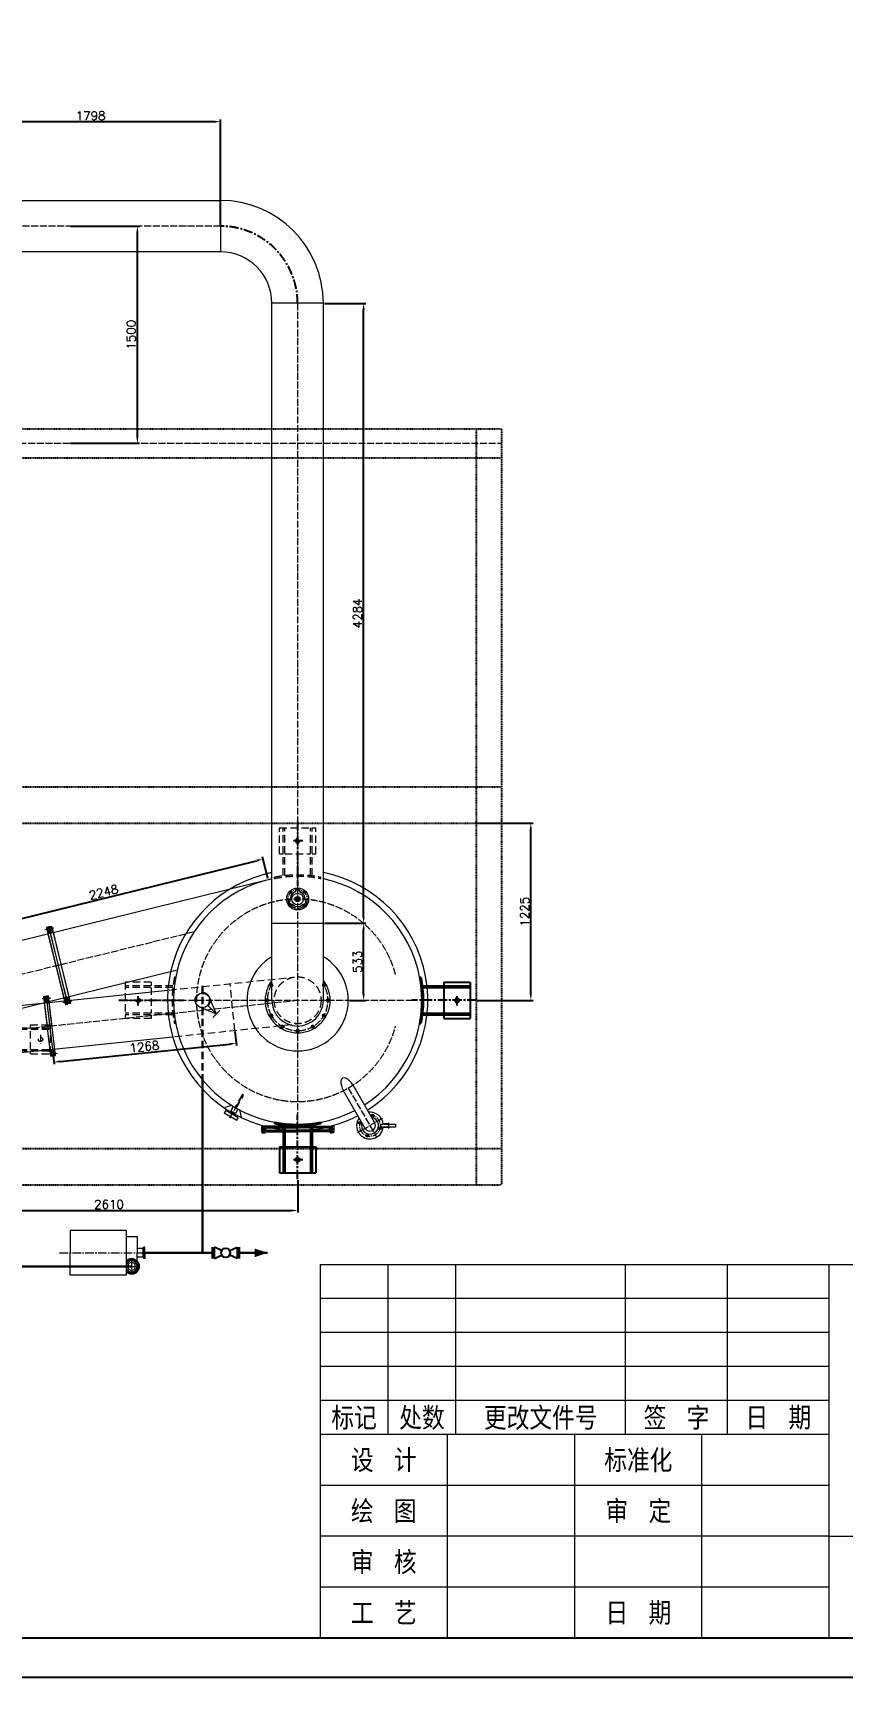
# Model space of a CAD drawing. Header units: millimetres. Extents: x 12181 to 44419, y -180123 to -157321.
# Drawn here: x 31601 to 37197, y -180123 to -168760 of the extents above; entities that cross this region are included whole.
import ezdxf
from ezdxf.enums import TextEntityAlignment as Align

# ---------------------------------------------------------------- set-up
doc = ezdxf.new("R2010")
doc.units = ezdxf.units.MM
doc.header["$LTSCALE"] = 2
doc.header["$MEASUREMENT"] = 0
for name, pattern in [('ACAD_ISO04W100', [30, 24, -3, 0, -3]), ('CENTER', [50.8, 31.75, -6.35, 6.35, -6.35]), ('CENTER2', [28.575, 19.05, -3.175, 3.175, -3.175]), ('DASHED', [0.75, 0.5, -0.25]), ('DASHEDX2', [38.1, 25.4, -12.7]), ('DIVIDE2', [15.875, 6.35, -3.175, 0, -3.175, 0, -3.175])]:
    doc.linetypes.add(name, pattern=pattern)
doc.layers.get('0').update_dxf_attribs({"lineweight": 20})
for name, color, linetype, lineweight in [('1', 1, 'Continuous', 9), ('中心线', 1, 'CENTER2', 13), ('中心线层', 1, 'ACAD_ISO04W100', 9), ('乙醇', 220, 'Continuous', 30), ('剖面线层', 4, 'Continuous', 9), ('尺寸线层', 3, 'Continuous', 13), ('工艺线', 4, 'Continuous', 30), ('文字及框细实线', 7, 'Continuous', 9), ('标注1', 7, 'Continuous', 5), ('标注数字', 3, 'Continuous', 15), ('细实线', 8, 'Continuous', 13), ('虚线', 142, 'DASHEDX2', 13)]:
    doc.layers.add(name, color=color, linetype=linetype, lineweight=lineweight)
for name, color, linetype in [('2', 2, 'DASHED'), ('3', 3, 'CENTER'), ('border', 2, 'Continuous'), ('center', 1, 'CENTER'), ('P-FITT', 7, 'Continuous'), ('PIPE1', 1, 'Continuous'), ('PIPING1', 7, 'Continuous'), ('TEXT', 7, 'Continuous'), ('平台', 252, 'DIVIDE2')]:
    doc.layers.add(name, color=color, linetype=linetype)
doc.layers.get('PIPING1').off()
doc.styles.add('HZ', font='txt.shx', dxfattribs={"bigfont": 'hztxt.shx'})
doc.styles.get("Standard").update_dxf_attribs({"font": 'txt.shx', "bigfont": 'hztxt.shx'})
doc.dimstyles.new('总装图', dxfattribs={"dimscale": 1.5, "dimtxt": 40, "dimasz": 30, "dimexe": 10, "dimexo": 5, "dimgap": 8, "dimtad": 1, "dimdec": 0, "dimtxsty": 'Standard', "dimcen": 2.5, "dimadec": 0, "dimazin": 0, "dimtfac": 1, "dimtdec": 0, "dimtmove": 0, "dimatfit": 3, "dimfxl": 1, "dimarcsym": 0})
pattern_1 = [(135, (1434.5051, 121861.4781), (-0.4419417382, -0.4419417382), []), (225, (1434.5051, 121861.4781), (0.4419417382, -0.4419417382), [])]

# ---------------------------------------------------------------- blocks, each defined once
blk = doc.blocks.new('A$C7E2A687A')
at = {"layer": '中心线层'}
blk.add_line((0, -100), (18900, -100), dxfattribs=at)
at = {"layer": '平台', "ltscale": 0.1}
for p, q in [((100, 0), (18900, 0)), ((18725, 0), (18725, -5225)), ((0, -200), (18900, -200)), ((0, -2475), (18900, -2475)), ((0, -2725), (18900, -2725)), ((0, -4975), (18900, -4975)), ((0, -5225), (18900, -5225))]:
    blk.add_line(p, q, dxfattribs=at)
at = {"layer": '平台', "ltscale": 0.05}
blk.add_line((18900, 0), (18900, -5225), dxfattribs=at)
blk = doc.blocks.new('*U1008')
at = {"layer": 'border', "color": 1, "linetype": 'Continuous'}
blk.add_lwpolyline([(0, 0), (1189, 0), (1189, 841), (0, 841)], close=True, dxfattribs=at)
at = {"layer": 'border', "color": 7, "linetype": 'Continuous'}
blk.add_lwpolyline([(25, 10), (1179, 10), (1179, 831), (25, 831)], close=True, dxfattribs=at)
blk = doc.blocks.new('A$C6A160DEB')
for p, q in [((75.5, 100), (325.5, 100)), ((75.5, 100), (75.5, 0)), ((325.5, 100), (325.5, 0)), ((-8, 25.2), (-4, 25.2)), ((-8, 0), (-8, 25.2)), ((-8, 0), (-8, -25.2)), ((-4, -25.2), (-4, 25.2)), ((0, 19), (-4, 25.2)), ((0, 19), (0, -19.1)), ((0, 19), (25.5, 19)), ((25.5, 73.2), (25.5, 0)), ((75.5, 73.2), (25.5, 73.2)), ((25.5, -73.2), (25.5, 0)), ((75.5, 0), (75.5, -60.5)), ((325.5, -100), (325.5, 0)), ((-8, -25.2), (-4, -25.2)), ((0, -19.1), (-4, -25.2)), ((0, -19.1), (25.5, -19.1)), ((28.9, -73.2), (25.5, -73.2)), ((75.5, -60.5), (75.5, -100)), ((75.5, -100), (325.5, -100))]:
    blk.add_line(p, q)
for radius in [25, 17.5]:
    blk.add_circle((50.5, -60.5), radius)
at = {"layer": '中心线'}
for p, q in [((371.7, 0), (-40.3, 0)), ((75.5, -60.5), (25.5, -60.5)), ((50.5, -35.5), (50.5, -85.5))]:
    blk.add_line(p, q, dxfattribs=at)
blk = doc.blocks.new('*D2198')
at = {"layer": 'Defpoints', "color": 0}
for p in [(31853, -170096), (31853, -171596), (32323, -171596)]:
    blk.add_point(p, dxfattribs=at)
at = {"layer": '尺寸线层', "color": 0, "lineweight": -2}
for p, q in [((31860, -170096), (32338, -170096)), ((32323, -170141), (32323, -171551)), ((31860, -171596), (32338, -171596))]:
    blk.add_line(p, q, dxfattribs=at)
at = {"layer": '尺寸线层', "color": 0}
for points in [[(32316, -170141), (32331, -170141), (32323, -170096)], [(32316, -171551), (32331, -171551), (32323, -171596)]]:
    blk.add_solid(points, dxfattribs=at)
at = {"layer": '尺寸线层', "color": 0, "insert": (32281, -170846), "char_height": 60, "attachment_point": 5, "rotation": 90}
blk.add_mtext('1500', dxfattribs=at)
blk = doc.blocks.new('A$C075C7496')
at = {"layer": 'center'}
for p, q in [((0, -378), (0, 68)), ((35, -244), (-35, -244))]:
    blk.add_line(p, q, dxfattribs=at)
at = {"layer": 'TEXT'}
for p, q in [((-160, 16), (-160, 6)), ((160, 16), (160, 6)), ((-100, -4), (-100, -334)), ((-100, -104), (-88, -104)), ((-88, -5), (-88, -334)), ((88, -5), (88, -334)), ((88, -104), (100, -104)), ((100, -4), (100, -334)), ((-125, -154), (-100, -154)), ((-125, -154), (-125, -334)), ((-88, -154), (88, -154)), ((100, -154), (125, -154)), ((125, -154), (125, -334)), ((-125, -334), (125, -334))]:
    blk.add_line(p, q, dxfattribs=at)
blk.add_circle((0, -244), 15, dxfattribs=at)
for radius, start, end in [(800, 258.463, 281.537), (810, 258.6074, 281.3926)]:
    blk.add_arc((0, 800), radius, start, end, dxfattribs=at)
blk = doc.blocks.new('ARRAY')
at = {"layer": 'PIPE1'}
blk.add_solid([(0, 0), (-1, -3), (1, -3)], dxfattribs=at)
blk = doc.blocks.new('ARRAYR')
at = {"layer": 'PIPING1', "rotation": 270}
blk.add_blockref('ARRAY', (0, 0), dxfattribs=at)
blk = doc.blocks.new('ARROWR')
at = {"layer": 'PIPING1'}
blk.add_blockref('ARRAYR', (0.12, -0.03), dxfattribs=at)
blk = doc.blocks.new('A$C418601B7')
at = {"layer": 'P-FITT', "color": 7}
for p, q in [((-2.35, 1), (-2.35, -1)), ((-2, 1), (-2, -1)), ((-0.69, 0.41), (-2, 1)), ((0.69, 0.41), (2, 1)), ((2, 1), (2, -1)), ((2.35, 1), (2.35, -1)), ((-2, -1), (-0.69, -0.41)), ((2, -1), (0.69, -0.41))]:
    blk.add_line(p, q, dxfattribs=at)
blk.add_circle((0, 0), 0.8, dxfattribs=at)
blk = doc.blocks.new('A$C082A5A86')
at = {"layer": '工艺线', "xscale": 40, "yscale": 40, "zscale": 40}
blk.add_blockref('A$C418601B7', (-94, 0), dxfattribs=at)
blk = doc.blocks.new('*U1981', base_point=(-71, 734))
at = {"color": 7}
for p, q in [((-71, 746), (-79, 746)), ((-79, 746), (-79, 744)), ((-79, 744), (-79, 724)), ((-71, 740), (-79, 740)), ((-71, 729), (-79, 729)), ((-79, 723), (-79, 724)), ((-71, 723), (-79, 723)), ((-71, 746), (-71, 723)), ((-71, 741), (-38, 741)), ((-71, 734), (-71, 734)), ((-71, 734), (-71, 734)), ((-71, 734), (-71, 734)), ((-71, 727), (-38, 727)), ((-56, 741), (-56, 727)), ((-38, 741), (-38, 727)), ((-38, 741), (-36, 739)), ((-36, 729), (-38, 727)), ((-36, 739), (-36, 729))]:
    blk.add_line(p, q, dxfattribs=at)
for centre, radius, start, end in [((-74, 743), 5.04, 154.3843, 214.3843), ((-61, 734), 18.8, 162.412, 197.588), ((-74, 726), 5.04, 145.6157, 205.6157)]:
    blk.add_arc(centre, radius, start, end, dxfattribs=at)
at = {"layer": '1', "color": 1}
for p, q in [((-56, 740), (-60, 741)), ((-56, 729), (-60, 727)), ((-56, 740), (-36, 740)), ((-56, 729), (-36, 729))]:
    blk.add_line(p, q, dxfattribs=at)
at = {"layer": '3', "color": 3, "ltscale": 2}
blk.add_line((-84, 734), (-31, 734), dxfattribs=at)
blk = doc.blocks.new('A$C649A0548')
at = {"layer": '细实线'}
h = blk.add_hatch(dxfattribs=at)
h.set_pattern_fill('ANSI37', color=256, scale=5, angle=90, style=0)
h.set_pattern_definition(pattern_1)
h.paths.add_polyline_path([(-200, -8), (-220, -8), (-220, -10.5), (-200, -10.5)])
h.paths.add_polyline_path([(220, -8), (200, -8), (200, -10.5), (220, -10.5)])
h = blk.add_hatch(dxfattribs=at)
h.set_pattern_fill('GRASS', color=256, scale=5, angle=90, style=0)
h.set_pattern_definition([(180, (1434.505, 121861.478), (-3.5355339, -3.5355339), [0.9375, -6.13356781]), (135, (1434.505, 121861.478), (-3.5355339, -3.5355339), [0.9375, -4.0625]), (225, (1434.505, 121861.478), (3.5355339, -3.5355339), [0.9375, -4.0625])])
h.paths.add_polyline_path([(0, -26.5), (0, -10.5), (-220, -10.5), (-220, -26.5)])
h.paths.add_polyline_path([(0, -10.5), (0, -26.5), (220, -26.5), (220, -10.5)])
h = blk.add_hatch(dxfattribs=at)
h.set_pattern_fill('ANSI37', color=256, scale=5, angle=90, style=0)
h.set_pattern_definition(pattern_1)
h.paths.add_polyline_path([(220, -26.5), (200, -26.5), (200, -29), (220, -29)])
h.paths.add_polyline_path([(-200, -26.5), (-220, -26.5), (-220, -29), (-200, -29)])
for p, q in [((0, 0), (-250, 0)), ((0, 0), (250, 0)), ((-250, 0), (-250, -18)), ((-250, -18), (-242, -18)), ((-250, -19), (-250, -37)), ((-250, -19), (-242, -19)), ((-250, -37), (-242, -37)), ((-241, -3), (-241, 0)), ((-229, -3), (-229, 0)), ((-228, -18), (-220, -18)), ((-228, -19), (-220, -19)), ((-228, -37), (0, -37)), ((-220, -29), (-220, -8)), ((-220, -8), (0, -8)), ((-220, -10.5), (0, -10.5)), ((-220, -26.5), (0, -26.5)), ((-220, -29), (0, -29)), ((-210, 0), (-210, -4)), ((-210, -4), (0, -4)), ((-206, -37), (-200, -31)), ((-200, -8), (-200, -4)), ((-200, -10.5), (-200, -8)), ((-200, -29), (-200, -26.5)), ((-200, -29), (-200, -31)), ((-200, -31), (0, -31)), ((210, -4), (0, -4)), ((220, -8), (0, -8)), ((220, -8), (0, -8)), ((220, -10.5), (0, -10.5)), ((220, -10.5), (0, -10.5)), ((220, -26.5), (0, -26.5)), ((220, -26.5), (0, -26.5)), ((220, -29), (0, -29)), ((220, -29), (0, -29)), ((200, -31), (0, -31)), ((228, -37), (0, -37)), ((200, -8), (200, -4)), ((200, -10.5), (200, -8)), ((200, -29), (200, -26.5)), ((200, -29), (200, -31)), ((206, -37), (200, -31)), ((210, 0), (210, -4)), ((220, -29), (220, -8)), ((228, -18), (220, -18)), ((228, -19), (220, -19)), ((229, -3), (229, 0)), ((241, -3), (241, 0)), ((250, -18), (242, -18)), ((250, -19), (242, -19)), ((250, -37), (242, -37)), ((250, 0), (250, -18)), ((250, -19), (250, -37))]:
    blk.add_line(p, q)
at = {"layer": '中心线层'}
blk.add_line((0, 10), (0, -43.6), dxfattribs=at)
at = {"layer": '细实线'}
for p, q in [((-242, -4), (-242, 0)), ((-228, -18), (-228, 0)), ((228, -18), (228, 0)), ((242, -4), (242, 0))]:
    blk.add_line(p, q, dxfattribs=at)
at = {"rotation": 90}
blk.add_blockref('*U1981', (-235, -37), dxfattribs=at)
at = {"xscale": -1, "rotation": 270}
blk.add_blockref('*U1981', (235, -37), dxfattribs=at)
blk = doc.blocks.new('*D2159')
at = {"layer": 'Defpoints', "color": 0}
for p in [(34668, -174221), (35044, -174221), (34667, -175446)]:
    blk.add_point(p, dxfattribs=at)
at = {"layer": '尺寸线层', "color": 0, "lineweight": -2}
for p, q in [((34675, -174221), (35059, -174221)), ((35044, -175401), (35044, -174266)), ((34674, -175446), (35059, -175446))]:
    blk.add_line(p, q, dxfattribs=at)
at = {"layer": '尺寸线层', "color": 0}
for points in [[(35036, -174266), (35051, -174266), (35044, -174221)], [(35036, -175401), (35051, -175401), (35044, -175446)]]:
    blk.add_solid(points, dxfattribs=at)
at = {"layer": '尺寸线层', "color": 0, "insert": (35002, -174833), "char_height": 60, "attachment_point": 5, "rotation": 90}
blk.add_mtext('1225', dxfattribs=at)
blk = doc.blocks.new('A$C518B66CE')
at = {"layer": '标注1', "lineweight": 5}
for p, q in [((0, 200), (-70, 28)), ((-52, 200), (52, 200)), ((0, 75), (0, 200)), ((0, 200), (70, 28))]:
    blk.add_line(p, q, dxfattribs=at)
blk.add_circle((0, 0), 75, dxfattribs=at)
blk = doc.blocks.new('*U1886', base_point=(600, 295))
at = {"color": 7}
for p, q in [((591, 300), (600, 305)), ((591, 300), (591, 290)), ((591, 290), (600, 285)), ((609, 300), (600, 305)), ((609, 290), (600, 285)), ((609, 300), (609, 290))]:
    blk.add_line(p, q, dxfattribs=at)
blk.add_circle((600, 295), 9, dxfattribs=at)
at = {"layer": '3', "color": 3}
for p, q in [((588, 295), (612, 295)), ((600, 308), (600, 282))]:
    blk.add_line(p, q, dxfattribs=at)
blk = doc.blocks.new('*U247')
at = {"color": 3, "linetype": 'CENTER'}
for p, q in [((2576, -1684), (2560, -1684)), ((2568, -1676), (2568, -1692))]:
    blk.add_line(p, q, dxfattribs=at)
at = {"color": 7, "linetype": 'Continuous'}
blk.add_lwpolyline([(2566, -1681), (2565, -1684), (2566, -1687), (2570, -1687), (2571, -1684), (2570, -1681)], close=True, dxfattribs=at)
for radius in [6.5, 3.46]:
    blk.add_circle((2568, -1684), radius, dxfattribs=at)
blk = doc.blocks.new('Hex Head Screw - 10 mm top')
at = {"color": 0, "linetype": 'Continuous'}
for p, q in [((-8, 5), (0, 9)), ((-8, -5), (-8, 5)), ((8, 5), (0, 9)), ((8, -5), (8, 5)), ((-8, -5), (0, -9)), ((8, -5), (0, -9))]:
    blk.add_line(p, q, dxfattribs=at)
blk.add_circle((0, 0), 7.87, dxfattribs=at)
blk = doc.blocks.new('A$C76B82D14')
at = {"linetype": 'Continuous'}
for p, q in [((-11, 57), (-8, 68)), ((11, 57), (8, 68)), ((-55, -19), (-63, -28)), ((-44, -38), (-55, -41)), ((44, -38), (55, -41)), ((55, -19), (63, -28))]:
    blk.add_line(p, q, dxfattribs=at)
for radius in [75.5, 40, 17.5, 11.5]:
    blk.add_circle((0, 0), radius, dxfattribs=at)
for centre, radius, start, end in [((0, 0), 51.5, 112.1885, 187.8115), ((-25, 62), 15, 292.1885, 343.5449), ((0, 66), 8, 19.2345, 160.7655), ((25, 62), 15, 196.4551, 247.8115), ((0, 0), 51.5, 352.1885, 67.8115), ((-57, -33), 8, 139.2345, 280.7655), ((-66, -9), 15, 316.4551, 7.8115), ((-41, -53), 15, 52.1885, 103.5449), ((0, 0), 51.5, 232.1885, 307.8115), ((41, -53), 15, 76.4551, 127.8115), ((66, -9), 15, 172.1885, 223.5449), ((57, -33), 8, 259.2345, 40.7655)]:
    blk.add_arc(centre, radius, start, end, dxfattribs=at)
at = {"layer": '中心线'}
blk.add_circle((0, 0), 65, dxfattribs=at)
at = {"linetype": 'CENTER'}
for p, rotation in [((579, -2961), 135.0000000002948), ((-2961, -579), 44.99999999970522), ((2961, 579), 224.9999999997052), ((-579, 2961), 315.0000000002948)]:
    blk.add_blockref('*U247', p, dxfattribs=dict(at, rotation=rotation))
at = {"yscale": 0.5999999999985448, "zscale": 0.6}
for p, xscale, rotation in [((0, 65), 0.5999999999985448, 90), ((-56, -33), 0.6000000000028435, 210.0000000001642), ((56, -33), 0.6000000000028435, 329.9999999998359)]:
    blk.add_blockref('Hex Head Screw - 10 mm top', p, dxfattribs=dict(at, xscale=xscale, rotation=rotation))
blk = doc.blocks.new('A$C78213219')
at = {"layer": 'center'}
for p, q in [((-260, 35), (-260, -35)), ((-126, 0), (-572, 0))]:
    blk.add_line(p, q, dxfattribs=at)
at = {"layer": '虚线'}
for p, q in [((-520, 160), (-510, 160)), ((-350, 125), (-170, 125)), ((-350, 100), (-350, 125)), ((-170, -125), (-170, 125)), ((-500, 100), (-170, 100)), ((-499, 88), (-170, 88)), ((-400, 88), (-400, 100)), ((-350, -88), (-350, 88)), ((-500, -100), (-170, -100)), ((-499, -88), (-170, -88)), ((-400, -100), (-400, -88)), ((-350, -125), (-350, -100)), ((-520, -160), (-510, -160)), ((-350, -125), (-170, -125))]:
    blk.add_line(p, q, dxfattribs=at)
blk.add_circle((-260, 0), 15, dxfattribs=at)
for radius, start, end in [(800, 348.463, 11.537), (810, 348.6074, 11.3926)]:
    blk.add_arc((-1304, 0), radius, start, end, dxfattribs=at)
blk = doc.blocks.new('A$C490534ED')
at = {"layer": 'center'}
for p, q in [((-118, -35), (-118, 35)), ((-252, 0), (194, 0))]:
    blk.add_line(p, q, dxfattribs=at)
at = {"layer": '虚线'}
for p, q in [((-28, 125), (-208, 125)), ((-208, 125), (-208, -125)), ((-28, 125), (-28, 100)), ((142, 160), (132, 160)), ((122, 100), (-208, 100)), ((121, 88), (-208, 88)), ((-28, 88), (-28, -88)), ((22, 100), (22, 88)), ((121, -88), (-208, -88)), ((122, -100), (-208, -100)), ((-28, -100), (-28, -125)), ((22, -88), (22, -100)), ((-28, -125), (-208, -125)), ((142, -160), (132, -160))]:
    blk.add_line(p, q, dxfattribs=at)
blk.add_circle((-118, 0), 15, dxfattribs=at)
for radius, start, end in [(810, 168.6074, 191.3926), (800, 168.463, 191.537)]:
    blk.add_arc((926, 0), radius, start, end, dxfattribs=at)
blk = doc.blocks.new('*U1818', base_point=(460, 420))
at = {"color": 7}
for p, q in [((815.2, 1130.8), (815.2, 775.2)), ((104.4, 420), (460, 420))]:
    blk.add_line(p, q, dxfattribs=at)
for radius in [710.8, 355.2]:
    blk.add_arc((815.2, 420), radius, 90, 180, dxfattribs=at)
at = {"layer": '3', "color": 3}
blk.add_arc((815.2, 420), 533, 90, 180, dxfattribs=at)
blk = doc.blocks.new('A$C54754582')
at = {"layer": '剖面线层'}
h = blk.add_hatch(dxfattribs=at)
h.set_pattern_fill('ANSI31', color=256, scale=2, style=0)
h.set_pattern_definition([(45, (-468.4355, -341.444), (-4.49013, 4.49013), [])])
h.paths.add_polyline_path([(237, 16), (236, 18), (230, 18), (230, 0), (253, 0), (253, 16), (251, 18), (247, 18), (246, 18), (244, 16), (242, 18), (238, 18)])
h.paths.add_polyline_path([(275, 16), (267, 16), (267, 0), (275, 0)])
h.paths.add_polyline_path([(-237, 16), (-238, 18), (-243, 18), (-244, 16), (-246, 18), (-251, 18), (-253, 16), (-253, 0), (-230, 0), (-230, 18), (-234, 18), (-236, 18)])
h.paths.add_polyline_path([(-267, 16), (-275, 16), (-275, 0), (-267, 0)])
for p, q in [((-260, 0), (260, 0)), ((-253, 16), (-251, 18)), ((-246, 18), (-244, 18)), ((-246, 18), (-244, 16)), ((-244, 18), (-243, 18)), ((-244, 16), (-243, 18)), ((-238, 18), (-237, 18)), ((-238, 18), (-237, 16)), ((-237, 18), (-236, 18)), ((-237, 16), (-236, 18)), ((247, 18), (-234, 18)), ((237, 18), (236, 18)), ((237, 16), (236, 18)), ((238, 18), (237, 18)), ((238, 18), (237, 16)), ((244, 18), (242, 18)), ((244, 16), (242, 18)), ((246, 18), (244, 18)), ((246, 18), (244, 16)), ((251, 18), (247, 18)), ((253, 16), (251, 18))]:
    blk.add_line(p, q)
for points in [[(-253, 16), (-275, 16), (-275, 0), (275, 0), (275, 16), (253, 16)], [(-230, 18), (-251, 18)], [(247, 18), (251, 18)]]:
    blk.add_lwpolyline(points)
for points in [[(-267, 0), (-253, 0), (-253, 16), (-267, 16)], [(-230, 0), (230, 0), (230, 18), (-230, 18)], [(267, 0), (253, 0), (253, 16), (267, 16)]]:
    blk.add_lwpolyline(points, close=True)
at = {"layer": '中心线层'}
for p, q in [((-260, 26), (-260, -14)), ((0, 26), (0, -14)), ((260, 26), (260, -14))]:
    blk.add_line(p, q, dxfattribs=at)
blk = doc.blocks.new('A$C3CD03B63')
at = {"layer": '剖面线层'}
h = blk.add_hatch(dxfattribs=at)
h.set_pattern_fill('ANSI31', color=256, style=0)
h.set_pattern_definition([(45, (-435.009, -393.5445), (-2.245064, 2.245064), [])])
h.paths.add_polyline_path([(-200, -2), (-208, -2), (-208, -16), (-200, -16)])
h.paths.add_polyline_path([(-165, 0), (-172, 0), (-173, -2), (-175, 0), (-178, 0), (-180, -2), (-181, 0), (-184, 0), (-186, -2), (-186, -16), (-165, -16)])
h.paths.add_polyline_path([(186, -2), (184, 0), (181, 0), (180, -2), (178, 0), (175, 0), (173, -2), (172, 0), (165, 0), (165, -16), (186, -16)])
h.paths.add_polyline_path([(208, -2), (200, -2), (200, -16), (208, -16)])
for p, q in [((-184, 0), (184, 0)), ((-208, -16), (-208, -2)), ((-208, -2), (-186, -2)), ((208, -16), (-208, -16)), ((0, -16), (-190, -16)), ((-186, -2), (-184, 0)), ((-181, 0), (-180, 0)), ((-181, 0), (-180, -2)), ((-180, 0), (-178, 0)), ((-180, -2), (-178, 0)), ((-175, 0), (-173, 0)), ((-175, 0), (-173, -2)), ((-173, 0), (-172, 0)), ((-173, -2), (-172, 0)), ((-165, 0), (-165, -16)), ((0, -16), (-162, -16)), ((165, 0), (165, -16)), ((173, 0), (172, 0)), ((173, -2), (172, 0)), ((175, 0), (173, 0)), ((175, 0), (173, -2)), ((180, 0), (178, 0)), ((180, -2), (178, 0)), ((181, 0), (180, 0)), ((181, 0), (180, -2)), ((186, -2), (184, 0)), ((208, -2), (186, -2)), ((208, -16), (208, -2))]:
    blk.add_line(p, q)
for points in [[(-200, -16), (-186, -16), (-186, -2), (-200, -2)], [(200, -16), (186, -16), (186, -2), (200, -2)]]:
    blk.add_lwpolyline(points, close=True)
at = {"layer": '中心线层'}
for p, q in [((-192, 10), (-192, -30)), ((0, 9), (0, -31)), ((192, 10), (192, -30))]:
    blk.add_line(p, q, dxfattribs=at)
blk = doc.blocks.new('*D2320')
at = {"layer": 'Defpoints', "color": 0}
for p in [(30822, -176471), (33432, -176682), (33432, -176898)]:
    blk.add_point(p, dxfattribs=at)
at = {"layer": '尺寸线层', "color": 0, "lineweight": -2}
for p, q in [((30822, -176478), (30822, -176913)), ((33432, -176689), (33432, -176913)), ((30867, -176898), (33387, -176898))]:
    blk.add_line(p, q, dxfattribs=at)
at = {"layer": '尺寸线层', "color": 0}
for points in [[(30867, -176891), (30867, -176906), (30822, -176898)], [(33387, -176891), (33387, -176906), (33432, -176898)]]:
    blk.add_solid(points, dxfattribs=at)
at = {"layer": '尺寸线层', "color": 0, "insert": (32127, -176856), "char_height": 60, "attachment_point": 5}
blk.add_mtext('2610', dxfattribs=at)
blk = doc.blocks.new('*D2328')
at = {"layer": 'Defpoints', "color": 0}
for p in [(33192, -174470), (33227, -174612), (31043, -175149)]:
    blk.add_point(p, dxfattribs=at)
at = {"layer": '尺寸线层', "color": 0, "lineweight": -2}
for p, q in [((31052, -174996), (33148, -174481)), ((33225, -174605), (33188, -174455)), ((31042, -175142), (31005, -174992))]:
    blk.add_line(p, q, dxfattribs=at)
at = {"layer": '尺寸线层', "color": 0}
for points in [[(33146, -174473), (33150, -174488), (33192, -174470)], [(31050, -174989), (31054, -175004), (31008, -175007)]]:
    blk.add_solid(points, dxfattribs=at)
at = {"layer": '尺寸线层', "color": 0, "insert": (32090, -174698), "char_height": 60, "attachment_point": 5, "rotation": 13.8195}
blk.add_mtext('2248', dxfattribs=at)
blk = doc.blocks.new('*D2329')
at = {"layer": 'Defpoints', "color": 0}
for p in [(33609, -174913), (33888, -174913), (33782, -175446)]:
    blk.add_point(p, dxfattribs=at)
at = {"layer": '尺寸线层', "color": 0, "lineweight": -2}
for p, q in [((33617, -174913), (33903, -174913)), ((33888, -175401), (33888, -174958)), ((33789, -175446), (33903, -175446))]:
    blk.add_line(p, q, dxfattribs=at)
at = {"layer": '尺寸线层', "color": 0}
for points in [[(33880, -174958), (33895, -174958), (33888, -174913)], [(33880, -175401), (33895, -175401), (33888, -175446)]]:
    blk.add_solid(points, dxfattribs=at)
at = {"layer": '尺寸线层', "color": 0, "insert": (33846, -175179), "char_height": 60, "attachment_point": 5, "rotation": 90}
blk.add_mtext('533', dxfattribs=at)
blk = doc.blocks.new('*D2330')
at = {"layer": 'Defpoints', "color": 0}
for p in [(33609, -170629), (33888, -170629), (33609, -174913)]:
    blk.add_point(p, dxfattribs=at)
at = {"layer": '尺寸线层', "color": 0, "lineweight": -2}
for p, q in [((33617, -170629), (33903, -170629)), ((33888, -174868), (33888, -170674)), ((33617, -174913), (33903, -174913))]:
    blk.add_line(p, q, dxfattribs=at)
at = {"layer": '尺寸线层', "color": 0}
for points in [[(33880, -170674), (33895, -170674), (33888, -170629)], [(33880, -174868), (33895, -174868), (33888, -174913)]]:
    blk.add_solid(points, dxfattribs=at)
at = {"layer": '尺寸线层', "color": 0, "insert": (33846, -172771), "char_height": 60, "attachment_point": 5, "rotation": 90}
blk.add_mtext('4284', dxfattribs=at)
blk = doc.blocks.new('*D2331')
at = {"layer": 'Defpoints', "color": 0}
for p in [(31101, -169374), (31101, -170096), (32899, -170096)]:
    blk.add_point(p, dxfattribs=at)
at = {"layer": '尺寸线层', "color": 0, "lineweight": -2}
for p, q in [((31101, -170088), (31101, -169359)), ((32854, -169374), (31146, -169374)), ((32899, -170088), (32899, -169359))]:
    blk.add_line(p, q, dxfattribs=at)
at = {"layer": '尺寸线层', "color": 0}
for points in [[(31146, -169366), (31146, -169381), (31101, -169374)], [(32854, -169366), (32854, -169381), (32899, -169374)]]:
    blk.add_solid(points, dxfattribs=at)
at = {"layer": '尺寸线层', "color": 0, "insert": (32000, -169332), "char_height": 60, "attachment_point": 5}
blk.add_mtext('1798', dxfattribs=at)
blk = doc.blocks.new('*D2344')
at = {"layer": 'Defpoints', "color": 0}
for p in [(32998, -175653), (31736, -175784), (33007, -175743)]:
    blk.add_point(p, dxfattribs=at)
at = {"layer": '尺寸线层', "color": 0, "lineweight": -2}
for p, q in [((32998, -175661), (33008, -175758)), ((31737, -175791), (31747, -175888)), ((31790, -175869), (32962, -175748))]:
    blk.add_line(p, q, dxfattribs=at)
at = {"layer": '尺寸线层', "color": 0}
for points in [[(32961, -175740), (32963, -175755), (33007, -175743)], [(31789, -175861), (31791, -175876), (31745, -175873)]]:
    blk.add_solid(points, dxfattribs=at)
at = {"layer": '尺寸线层', "color": 0, "insert": (32372, -175766), "char_height": 60, "attachment_point": 5, "rotation": 5.9061}
blk.add_mtext('1268', dxfattribs=at)
blk = doc.blocks.new('A$C34DC4A04')
at = {"layer": '中心线层'}
blk.add_line((-832, -31), (-832, 31), dxfattribs=at)
at = {"layer": '虚线'}
for p, q in [((-598, 125), (-606, 125)), ((-902, 100), (-902, -100)), ((-762, 100), (-902, 100)), ((-612, 80), (-902, 80)), ((-613, 70), (-902, 70)), ((-762, 100), (-762, 80)), ((-762, 70), (-762, -70)), ((-712, 80), (-712, 70)), ((-613, -70), (-902, -70)), ((-612, -80), (-902, -80)), ((-762, -100), (-902, -100)), ((-762, -80), (-762, -100)), ((-712, -70), (-712, -80)), ((-598, -125), (-606, -125))]:
    blk.add_line(p, q, dxfattribs=at)
blk.add_circle((-832, 0), 15, dxfattribs=at)
for centre, radius, start, end in [((171, 0), 787, 170.8629, 189.1371), ((166, 0), 774, 170.7016, 189.2984)]:
    blk.add_arc(centre, radius, start, end, dxfattribs=at)

msp = doc.modelspace()

# ---------------------------------------------------------------- linework, layer by layer
for p, q in [((30542.5, -169917.8), (32898.5, -169917.8)), ((32898.5, -170273.4), (30542.5, -170273.4)), ((33253.7, -175445.6), (33253.7, -170628.6)), ((33609.3, -175445.6), (33609.3, -170628.6)), ((33226.6, -174612.4), (31043.3, -175149.5)), ((33253.7, -174912.6), (33609.3, -174912.6)), ((32599.2, -175237.4), (31401.2, -175532.1)), ((31441.3, -175488.7), (32534.2, -175375.6)), ((31474.6, -175810.8), (32567.6, -175697.8)), ((33898.6, -176330.6), (33749.5, -176072.4)), ((33964.5, -176292.6), (33814.4, -176032.8)), ((32934.2, -176206.9), (32924.2, -176224.3)), ((32924.2, -176224.3), (33010.8, -176274.3)), ((33020.8, -176256.9), (32934.2, -176206.9)), ((33010.8, -176274.3), (33020.8, -176256.9)), ((34009, -176321.6), (34009, -176301.6)), ((34009, -176301.6), (34109, -176301.6)), ((34109, -176321.6), (34009, -176321.6)), ((34059, -176298.9), (34023.1, -176298.9)), ((34059, -176324.3), (34023.1, -176324.3)), ((34109, -176301.6), (34109, -176321.6)), ((33587.2, -177270.7), (33587.2, -179852.1))]:
    msp.add_line(p, q)
for centre in [(33950.3, -176241.6), (33861.5, -176292.8), (34001.6, -176330.4), (33912.8, -176381.6)]:
    msp.add_circle(centre, 9)
for centre, radius, start, end in [((33431.5, -175445.6), 900, 101.39405, 297.58013), ((33431.5, -175445.6), 900, 302.42221, 78.60595), ((33431.5, -175445.6), 350, 120.5307, 59.4693), ((33431.5, -175445.6), 225, 142.21602, 37.78398), ((33431.5, -175445.6), 177.8, 180, 0), ((33931.5, -176311.6), 92.5, 6.20627, 95.70884), ((33931.5, -176311.6), 92.5, 144.25578, 353.79373), ((33931.5, -176311.6), 59, 160.09582, 79.83145), ((33931.5, -176311.6), 38.1, 206.6973, 30.00757), ((34059, -176311.6), 12.7, 51.94334, 128.05666), ((34059, -176311.6), 12.7, 231.94334, 308.05666)]:
    msp.add_arc(centre, radius, start, end)
at = {"color": 0}
for start, end in [(101.95984, 297.46159), (302.54049, 78.04016)]:
    msp.add_arc((33431.5, -175445.6), 858, start, end, dxfattribs=at)
msp.add_ellipse((33781.5, -176051.8), major_axis=(-39.1, 67.7), ratio=0.485922, start_param=4.6892045, end_param=7.8770377)
at = {"layer": '中心线'}
for p, q in [((32962.9, -176257.2), (33056.7, -176094.8)), ((34017.2, -176262.1), (33846, -176361)), ((34059, -176293.5), (34059, -176331))]:
    msp.add_line(p, q, dxfattribs=at)
msp.add_arc((33931.5, -176311.6), 72.5, 151.61023, 88.33866, dxfattribs=at)
at = {"layer": '中心线层'}
for p, q in [((32898.5, -170095.6), (29431.1, -170095.6)), ((33431.5, -170628.6), (33431.5, -176370)), ((32715, -174973.6), (31287.3, -175324.8)), ((30821.5, -175715.6), (33443.6, -175444.3)), ((32195.3, -175445.6), (34221.1, -175445.6)), ((33431.5, -175646.6), (33431.5, -175645.1)), ((33781.5, -176051.8), (33977.8, -176391.7))]:
    msp.add_line(p, q, dxfattribs=at)
for radius, start, end in [(700, 14.71434, 345.28566), (210, 147.86383, 266.74323), (210, 272.7975, 32.13617)]:
    msp.add_arc((33431.5, -175445.6), radius, start, end, dxfattribs=at)
at = {"layer": '工艺线', "linetype": 'DASHEDX2'}
msp.add_line((32774.5, -175345.6), (32774.5, -175960.7), dxfattribs=at)
at = {"layer": '工艺线'}
for p, q in [((32774.5, -175960.7), (32774.5, -177190.8)), ((32374.5, -177190.8), (32840.3, -177190.8)), ((33027.9, -177190.8), (33223.5, -177190.8)), ((32283.9, -177284.7), (24871.5, -177284.7))]:
    msp.add_line(p, q, dxfattribs=at)
at = {"layer": '工艺线', "linetype": 'DASHEDX2'}
msp.add_arc((32774.5, -175445.6), 50, 317.36184, 223.98316, dxfattribs=at)
at = {"layer": '工艺线'}
msp.add_arc((32283.9, -177284.7), 50, 227.36184, 133.98316, dxfattribs=at)
at = {"layer": '文字及框细实线'}
for p, q in [((33587.2, -177270.7), (44147.6, -177270.7)), ((34056.5, -178444.1), (34056.5, -177270.7)), ((34525.9, -178444.1), (34525.9, -177270.7)), ((35699.2, -178444.1), (35699.2, -177270.7)), ((36403.3, -178444.1), (36403.3, -177270.7)), ((37107.3, -179852.1), (37107.3, -177270.7)), ((33587.2, -177505.4), (37107.3, -177505.4)), ((33587.2, -177740), (37107.3, -177740)), ((33587.2, -177974.7), (37107.3, -177974.7)), ((33587.2, -178209.4), (37107.3, -178209.4)), ((33587.2, -178444.1), (37107.3, -178444.1)), ((34467.2, -179852.1), (34467.2, -178444.1)), ((35347.2, -179852.1), (35347.2, -178444.1)), ((36227.3, -179852.1), (36227.3, -178444.1)), ((33587.2, -178796.1), (37107.3, -178796.1)), ((37107.3, -179148.1), (33587.2, -179148.1)), ((37107.3, -179148.1), (44147.6, -179148.1)), ((33587.2, -179500.1), (37107.3, -179500.1))]:
    msp.add_line(p, q, dxfattribs=at)
at = {"layer": '虚线'}
for p, q in [((32543.1, -175374.7), (33410.9, -175284.9)), ((32997.6, -175653.3), (32964.3, -175331.1)), ((32582.4, -175696.2), (33444.2, -175607.1)), ((33048.2, -176099.5), (32998.2, -176186.1)), ((33006.9, -176191.1), (33056.9, -176104.5)), ((33056.9, -176104.5), (33048.2, -176099.5)), ((32976.5, -176173.6), (32922.8, -176188)), ((32955.9, -176219.4), (32959.7, -176212.9)), ((32959.7, -176212.9), (33003, -176237.9)), ((32986.5, -176179.4), (32969, -176209.7)), ((32969, -176209.7), (32985, -176218.9)), ((32969.6, -176218.6), (32973.3, -176212.2)), ((33001, -176228.2), (32985, -176218.9)), ((32986.5, -176179.4), (33002.5, -176188.6)), ((32996.7, -176225.7), (32993, -176232.1)), ((33003, -176237.9), (32999.2, -176244.4)), ((33018.5, -176197.9), (33001, -176228.2)), ((33018.5, -176197.9), (33002.5, -176188.6)), ((33028.5, -176203.6), (33042.9, -176257.4))]:
    msp.add_line(p, q, dxfattribs=at)
msp.add_circle((33431.5, -175445.6), 162, dxfattribs=at)

# ---------------------------------------------------------------- block references
for name, p, rotation in [('*U1818', (32898.5, -170273.4), 270), ('A$C54754582', (31760.1, -175208.5), 283.8194863823585), ('*U1886', (33249.7, -175340.6), 329.9999999999999), ('*U1886', (33613.4, -175340.6), 210), ('A$C3CD03B63', (31716.8, -175623.2), 276.8015678556608), ('*U1886', (33641.5, -175445.6), 180), ('*U1886', (33249.7, -175550.6), 30.00000000000006), ('*U1886', (33613.4, -175550.6), 150), ('A$C34DC4A04', (30821.5, -175715.6), 179.9999999991497), ('*U1886', (33326.5, -175627.4), 60.00000000000002), ('*U1886', (33431.5, -175655.6), 90), ('*U1886', (33536.5, -175627.4), 120)]:
    msp.add_blockref(name, p, dxfattribs=dict(rotation=rotation))
for name, p in [('A$C7E2A687A', (15941.5, -171495.6)), ('A$C490534ED', (32447.5, -175445.6)), ('*U1886', (33221.6, -175445.6)), ('A$C649A0548', (33431.5, -176316.7)), ('A$C082A5A86', (33027.9, -177190.8))]:
    msp.add_blockref(name, p)
at = {"xscale": -1}
for name, p, rotation in [('A$C78213219', (33431.5, -174083.6), 270.0000000000001), ('A$C54754582', (31795.1, -175199.9), 103.8194863823585), ('A$C3CD03B63', (31716.8, -175623.2), 96.8015678556607)]:
    msp.add_blockref(name, p, dxfattribs=dict(at, rotation=rotation))
at = {"color": 0, "xscale": -1, "rotation": 90}
msp.add_blockref('A$C075C7496', (34289.5, -175445.6), dxfattribs=at)
at = {"color": 0}
msp.add_blockref('A$C075C7496', (33431.5, -176303.6), dxfattribs=at)
at = {"xscale": -1.550107325764091, "yscale": 1.550107325764091, "zscale": 1.550107325764091}
msp.add_blockref('A$C6A160DEB', (32362.1, -177190.8), dxfattribs=at)
at = {"layer": '2', "xscale": 30.00000000007906, "yscale": 30, "zscale": 30, "rotation": 0.003499529910407773}
msp.add_blockref('ARROWR', (33219.9, -177190.1), dxfattribs=at)
at = {"layer": 'border', "color": 7, "linetype": 'Continuous', "xscale": 27.11348640001277, "yscale": 27.11348640001277, "zscale": 27.1134864}
msp.add_blockref('*U1008', (12180.8, -180123.3), dxfattribs=at)
at = {"layer": '乙醇', "xscale": 0.6733333333395422, "yscale": 0.6733333333395422, "zscale": 0.6733333333333333, "rotation": 225}
msp.add_blockref('A$C518B66CE', (32774.5, -175445.6), dxfattribs=at)
at = {"layer": '虚线'}
msp.add_blockref('A$C76B82D14', (33431.5, -174745.6), dxfattribs=at)

# ---------------------------------------------------------------- texts
at = {"layer": '标注数字', "style": 'HZ'}
for s, p in [('标记', (33821.8, -178326.7)), ('处数', (34291.2, -178326.7)), ('更改文件号', (35112.6, -178326.7)), ('签 字', (36051.3, -178326.7)), ('日 期', (36755.3, -178326.7)), ('设 计', (34027.2, -178620.1)), ('标准化', (35787.3, -178620.1)), ('绘 图', (34027.2, -178972.1)), ('审 定', (35787.3, -178972.1)), ('审 核', (34027.2, -179324.1)), ('工 艺', (34027.2, -179676.1)), ('日 期', (35787.3, -179676.1))]:
    msp.add_text(s, height=157.12, dxfattribs=at).set_placement(p, align=Align.MIDDLE)

# ---------------------------------------------------------------- dimensions: what is measured, and where the dimension line sits
at = {"layer": '尺寸线层'}
for base, p1, p2, picture, middle in [((31100.5, -169373.9), (32898.5, -170095.6), (31100.5, -170095.6), '*D2331', (31999.5, -169331.9)), ((33431.5, -176898.4), (30821.5, -176470.6), (33431.5, -176681.8), '*D2320', (32126.5, -176856.4))]:
    dim = msp.add_linear_dim(base=base, p1=p1, p2=p2, dimstyle='总装图', override={"dimcen": 0, "dimtofl": 0}, dxfattribs=at)
    dim.commit()
    dim.dimension.update_dxf_attribs({"geometry": picture, "text_midpoint": middle})
for base, p1, p2, override, picture, middle in [((32323.2, -171595.6), (31852.6, -170095.6), (31852.6, -171595.6), {"dimcen": 0, "dimtofl": 0}, '*D2198', (32281.2, -170845.6)), ((33887.5, -170628.6), (33609.3, -174912.6), (33609.3, -170628.6), {"dimcen": 0, "dimtofl": 0, "dimtmove": 1}, '*D2330', (33845.5, -172770.6)), ((35043.6, -174220.6), (34666.5, -175445.6), (34667.8, -174220.6), {"dimcen": 0, "dimtofl": 0}, '*D2159', (35001.6, -174833.1)), ((33887.5, -174912.6), (33781.5, -175445.6), (33609.3, -174912.6), {"dimcen": 0, "dimtofl": 0}, '*D2329', (33845.5, -175179.1))]:
    dim = msp.add_linear_dim(base=base, p1=p1, p2=p2, angle=90, dimstyle='总装图', override=override, dxfattribs=at)
    dim.commit()
    dim.dimension.update_dxf_attribs({"geometry": picture, "text_midpoint": middle})
for p1, p2, distance, picture, middle in [((31043.3, -175149.5), (33226.6, -174612.4), 146.7, '*D2328', (32089.9, -174697.7)), ((31735.9, -175783.8), (32997.6, -175653.3), -90.1, '*D2344', (32371.7, -175766.4))]:
    dim = msp.add_aligned_dim(p1=p1, p2=p2, distance=distance, dimstyle='总装图', override={"dimcen": 0, "dimtofl": 0}, dxfattribs=at)
    dim.commit()
    dim.dimension.update_dxf_attribs({"geometry": picture, "text_midpoint": middle})

doc.saveas('drawing.dxf')
